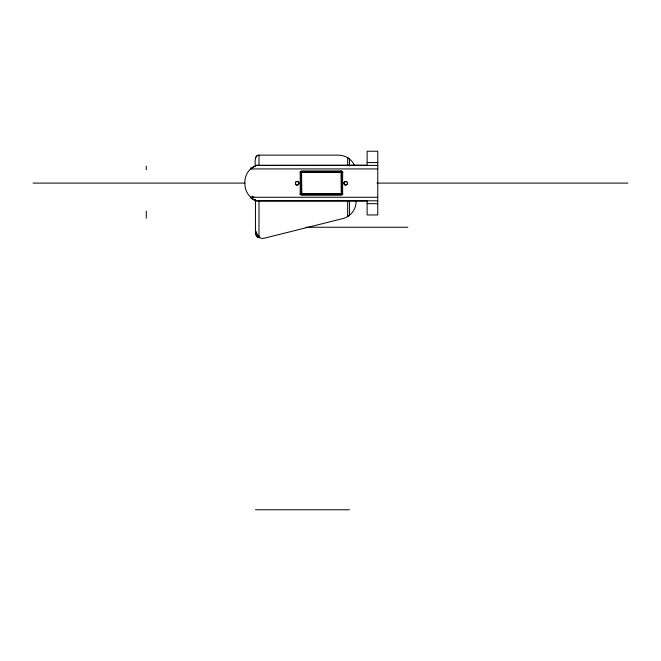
<?xml version="1.0" encoding="UTF-8"?>
<svg xmlns="http://www.w3.org/2000/svg" width="661" height="661" viewBox="0 0 661 661"><rect width="100%" height="100%" fill="white"/><g stroke="black" fill="none" stroke-linecap="round" stroke-linejoin="round"><path stroke-width="0.99" d="M255.46 165.936C255.105 163.242 253.956 155.228 259.005 155.128L338.399 155.128A17.715 17.715 0 0 1 354.362 165.151M349.248 215.445L347.661 216.535L347.661 201.836M256.204 165.44L250.618 168.927L377.762 168.927M256.41 165.366L367.128 165.225L367.128 151.237L377.762 151.229L377.762 214.957L367.128 214.957L367.128 200.961L257.236 200.961A17.715 17.715 0 0 1 244.892 184.072L244.892 181.965A17.715 17.715 0 0 1 256.774 165.233M341.084 194.169L341.572 193.64L341.572 172.554L341.043 172.199M377.092 162.482L377.762 162.482M367.128 162.565L377.762 162.565M256.377 165.382L377.762 165.382M299.854 172.025L342.993 172.025M33.05 183.097L244.777 183.097M376.977 183.097L627.95 183.097M299.854 194.169L342.993 194.169M250.783 197.267L377.762 197.267M256.799 200.812L377.762 200.812M367.128 203.629L377.762 203.712M305.919 227.26L407.854 227.26M255.468 509.771L349.413 509.771M301.763 194.169L301.267 193.673L301.267 172.554L301.804 172.199M256.625 200.754L255.667 200.374M349.264 158.847L347.661 157.739L347.661 165.085M349.429 158.979L349.429 166.018M349.429 201.217L349.429 215.296M259.005 165.424L259.005 155.128A3.545 3.545 0 0 0 255.46 158.665M259.005 201.456L259.005 237.489M255.46 199.548L255.46 231.35A7.089 7.089 0 0 0 264.26 238.224L342.695 218.617A17.715 17.715 0 0 0 356.114 201.431M250.767 167.902L250.767 169.538M146.279 166.151L146.279 169.662M146.279 211.148L146.279 218.196M255.683 200.828A8.915 4.024 41.9 0 1 250.502 197.565M254.493 197.565A8.915 1.909 32.1 0 1 251.932 196.053M297.781 181.445A1.768 1.768 0 0 1 298.615 184.089A1.768 1.768 0 0 1 295.847 184.295M295.847 181.899A1.768 1.768 0 0 1 296.574 181.42M347 184.295A1.768 1.768 0 0 1 344.224 184.089A1.768 1.768 0 0 1 345.059 181.445M346.265 181.42A1.768 1.768 0 0 1 347 181.899M332.367 194.012A11.072 11.072 0 0 1 328.633 194.012M328.633 172.182A11.072 11.072 0 0 1 332.367 172.182M258.922 237.613A4.313 2.727 29.2 0 1 258.063 237.026M257.583 237.373A8.362 6.825 0.6 0 1 255.642 231.383M259.062 236.291A8.362 5.561 28.4 0 1 256.055 231.457M259.079 237.357A4.313 2.429 30 0 1 258.302 236.836M301.54 172.777L301.837 193.847L341.258 193.599L341.043 172.364L302.069 172.29L301.54 172.744M341.043 170.959L301.804 170.959A1.595 1.595 0 0 0 300.21 172.554L300.21 193.64A1.595 1.595 0 0 0 301.804 195.235L341.043 195.235A1.595 1.595 0 0 0 342.638 193.64L342.638 172.554A1.595 1.595 0 0 0 341.043 170.959M344.687 184.791A1.768 1.768 0 0 0 347.455 183.477A1.768 1.768 0 0 0 344.935 181.734A1.768 1.768 0 0 0 344.687 184.791M296.219 184.849A1.768 1.768 0 0 0 298.921 183.386A1.768 1.768 0 0 0 296.31 181.775A1.768 1.768 0 0 0 296.219 184.849"/></g></svg>
